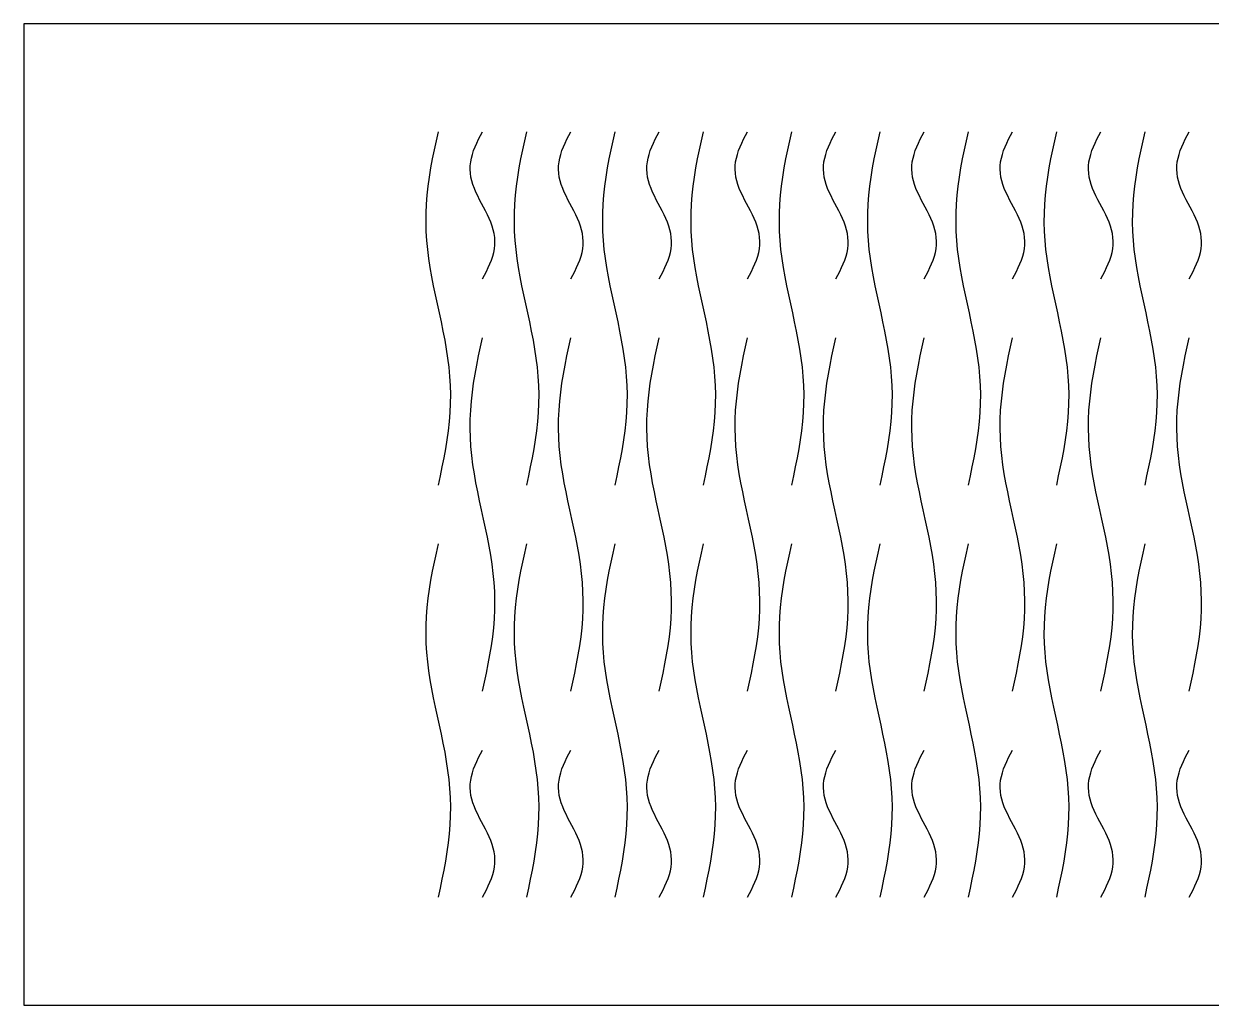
# Model space of a CAD drawing. Header units: millimetres. Extents: x 0 to 120, y 0 to 50.
# Drawn here: x 0 to 60.5, y 0 to 50 of the extents above; entities that cross this region are included whole.
import ezdxf

# ---------------------------------------------------------------- set-up
doc = ezdxf.new("R2010")
doc.units = ezdxf.units.MM
doc.layers.add('CUT', color=1, linetype='Continuous')

msp = doc.modelspace()

# ---------------------------------------------------------------- linework, layer by layer
at = {"layer": 'CUT'}
msp.add_lwpolyline([(120, 0), (120, 50), (0, 50), (0, 0), (120, 0)], close=True, dxfattribs=at)
for points in [[(21.125, 26.5), (21.226, 26.962), (21.325, 27.423), (21.418, 27.885), (21.503, 28.346), (21.579, 28.808), (21.643, 29.269), (21.694, 29.731), (21.73, 30.192), (21.75, 30.654), (21.754, 31.115), (21.742, 31.577), (21.714, 32.038), (21.671, 32.5), (21.613, 32.962), (21.543, 33.423), (21.462, 33.885), (21.372, 34.346), (21.276, 34.808), (21.176, 35.269), (21.074, 35.731), (20.974, 36.192), (20.878, 36.654), (20.788, 37.115), (20.707, 37.577), (20.637, 38.038), (20.579, 38.5), (20.536, 38.962), (20.508, 39.423), (20.496, 39.885), (20.5, 40.346), (20.52, 40.808), (20.556, 41.269), (20.607, 41.731), (20.671, 42.192), (20.747, 42.654), (20.832, 43.115), (20.925, 43.577), (21.024, 44.038), (21.125, 44.5)], [(23.375, 37), (23.476, 37.192), (23.575, 37.385), (23.668, 37.577), (23.753, 37.769), (23.829, 37.962), (23.893, 38.154), (23.944, 38.346), (23.98, 38.538), (24, 38.731), (24.004, 38.923), (23.992, 39.115), (23.964, 39.308), (23.921, 39.5), (23.863, 39.692), (23.793, 39.885), (23.712, 40.077), (23.622, 40.269), (23.526, 40.462), (23.426, 40.654), (23.324, 40.846), (23.224, 41.038), (23.128, 41.231), (23.038, 41.423), (22.957, 41.615), (22.887, 41.808), (22.829, 42), (22.786, 42.192), (22.758, 42.385), (22.746, 42.577), (22.75, 42.769), (22.77, 42.962), (22.806, 43.154), (22.857, 43.346), (22.921, 43.538), (22.997, 43.731), (23.082, 43.923), (23.175, 44.115), (23.274, 44.308), (23.375, 44.5)], [(25.625, 26.5), (25.726, 26.962), (25.825, 27.423), (25.918, 27.885), (26.003, 28.346), (26.079, 28.808), (26.143, 29.269), (26.194, 29.731), (26.23, 30.192), (26.25, 30.654), (26.254, 31.115), (26.242, 31.577), (26.214, 32.038), (26.171, 32.5), (26.113, 32.962), (26.043, 33.423), (25.962, 33.885), (25.872, 34.346), (25.776, 34.808), (25.676, 35.269), (25.574, 35.731), (25.474, 36.192), (25.378, 36.654), (25.288, 37.115), (25.207, 37.577), (25.137, 38.038), (25.079, 38.5), (25.036, 38.962), (25.008, 39.423), (24.996, 39.885), (25, 40.346), (25.02, 40.808), (25.056, 41.269), (25.107, 41.731), (25.171, 42.192), (25.247, 42.654), (25.332, 43.115), (25.425, 43.577), (25.524, 44.038), (25.625, 44.5)], [(27.875, 37), (27.976, 37.192), (28.075, 37.385), (28.168, 37.577), (28.253, 37.769), (28.329, 37.962), (28.393, 38.154), (28.444, 38.346), (28.48, 38.538), (28.5, 38.731), (28.504, 38.923), (28.492, 39.115), (28.464, 39.308), (28.421, 39.5), (28.363, 39.692), (28.293, 39.885), (28.212, 40.077), (28.122, 40.269), (28.026, 40.462), (27.926, 40.654), (27.824, 40.846), (27.724, 41.038), (27.628, 41.231), (27.538, 41.423), (27.457, 41.615), (27.387, 41.808), (27.329, 42), (27.286, 42.192), (27.258, 42.385), (27.246, 42.577), (27.25, 42.769), (27.27, 42.962), (27.306, 43.154), (27.357, 43.346), (27.421, 43.538), (27.497, 43.731), (27.582, 43.923), (27.675, 44.115), (27.774, 44.308), (27.875, 44.5)], [(30.125, 26.5), (30.226, 26.962), (30.325, 27.423), (30.418, 27.885), (30.503, 28.346), (30.579, 28.808), (30.643, 29.269), (30.694, 29.731), (30.73, 30.192), (30.75, 30.654), (30.754, 31.115), (30.742, 31.577), (30.714, 32.038), (30.671, 32.5), (30.613, 32.962), (30.543, 33.423), (30.462, 33.885), (30.372, 34.346), (30.276, 34.808), (30.176, 35.269), (30.074, 35.731), (29.974, 36.192), (29.878, 36.654), (29.788, 37.115), (29.707, 37.577), (29.637, 38.038), (29.579, 38.5), (29.536, 38.962), (29.508, 39.423), (29.496, 39.885), (29.5, 40.346), (29.52, 40.808), (29.556, 41.269), (29.607, 41.731), (29.671, 42.192), (29.747, 42.654), (29.832, 43.115), (29.925, 43.577), (30.024, 44.038), (30.125, 44.5)], [(32.375, 37), (32.476, 37.192), (32.575, 37.385), (32.668, 37.577), (32.753, 37.769), (32.829, 37.962), (32.893, 38.154), (32.944, 38.346), (32.98, 38.538), (33, 38.731), (33.004, 38.923), (32.992, 39.115), (32.964, 39.308), (32.921, 39.5), (32.863, 39.692), (32.793, 39.885), (32.712, 40.077), (32.622, 40.269), (32.526, 40.462), (32.426, 40.654), (32.324, 40.846), (32.224, 41.038), (32.128, 41.231), (32.038, 41.423), (31.957, 41.615), (31.887, 41.808), (31.829, 42), (31.786, 42.192), (31.758, 42.385), (31.746, 42.577), (31.75, 42.769), (31.77, 42.962), (31.806, 43.154), (31.857, 43.346), (31.921, 43.538), (31.997, 43.731), (32.082, 43.923), (32.175, 44.115), (32.274, 44.308), (32.375, 44.5)], [(34.625, 26.5), (34.726, 26.962), (34.825, 27.423), (34.918, 27.885), (35.003, 28.346), (35.079, 28.808), (35.143, 29.269), (35.194, 29.731), (35.23, 30.192), (35.25, 30.654), (35.254, 31.115), (35.242, 31.577), (35.214, 32.038), (35.171, 32.5), (35.113, 32.962), (35.043, 33.423), (34.962, 33.885), (34.872, 34.346), (34.776, 34.808), (34.676, 35.269), (34.574, 35.731), (34.474, 36.192), (34.378, 36.654), (34.288, 37.115), (34.207, 37.577), (34.137, 38.038), (34.079, 38.5), (34.036, 38.962), (34.008, 39.423), (33.996, 39.885), (34, 40.346), (34.02, 40.808), (34.056, 41.269), (34.107, 41.731), (34.171, 42.192), (34.247, 42.654), (34.332, 43.115), (34.425, 43.577), (34.524, 44.038), (34.625, 44.5)], [(36.875, 37), (36.976, 37.192), (37.075, 37.385), (37.168, 37.577), (37.253, 37.769), (37.329, 37.962), (37.393, 38.154), (37.444, 38.346), (37.48, 38.538), (37.5, 38.731), (37.504, 38.923), (37.492, 39.115), (37.464, 39.308), (37.421, 39.5), (37.363, 39.692), (37.293, 39.885), (37.212, 40.077), (37.122, 40.269), (37.026, 40.462), (36.926, 40.654), (36.824, 40.846), (36.724, 41.038), (36.628, 41.231), (36.538, 41.423), (36.457, 41.615), (36.387, 41.808), (36.329, 42), (36.286, 42.192), (36.258, 42.385), (36.246, 42.577), (36.25, 42.769), (36.27, 42.962), (36.306, 43.154), (36.357, 43.346), (36.421, 43.538), (36.497, 43.731), (36.582, 43.923), (36.675, 44.115), (36.774, 44.308), (36.875, 44.5)], [(39.125, 26.5), (39.226, 26.962), (39.325, 27.423), (39.418, 27.885), (39.503, 28.346), (39.579, 28.808), (39.643, 29.269), (39.694, 29.731), (39.73, 30.192), (39.75, 30.654), (39.754, 31.115), (39.742, 31.577), (39.714, 32.038), (39.671, 32.5), (39.613, 32.962), (39.543, 33.423), (39.462, 33.885), (39.372, 34.346), (39.276, 34.808), (39.176, 35.269), (39.074, 35.731), (38.974, 36.192), (38.878, 36.654), (38.788, 37.115), (38.707, 37.577), (38.637, 38.038), (38.579, 38.5), (38.536, 38.962), (38.508, 39.423), (38.496, 39.885), (38.5, 40.346), (38.52, 40.808), (38.556, 41.269), (38.607, 41.731), (38.671, 42.192), (38.747, 42.654), (38.832, 43.115), (38.925, 43.577), (39.024, 44.038), (39.125, 44.5)], [(41.375, 37), (41.476, 37.192), (41.575, 37.385), (41.668, 37.577), (41.753, 37.769), (41.829, 37.962), (41.893, 38.154), (41.944, 38.346), (41.98, 38.538), (42, 38.731), (42.004, 38.923), (41.992, 39.115), (41.964, 39.308), (41.921, 39.5), (41.863, 39.692), (41.793, 39.885), (41.712, 40.077), (41.622, 40.269), (41.526, 40.462), (41.426, 40.654), (41.324, 40.846), (41.224, 41.038), (41.128, 41.231), (41.038, 41.423), (40.957, 41.615), (40.887, 41.808), (40.829, 42), (40.786, 42.192), (40.758, 42.385), (40.746, 42.577), (40.75, 42.769), (40.77, 42.962), (40.806, 43.154), (40.857, 43.346), (40.921, 43.538), (40.997, 43.731), (41.082, 43.923), (41.175, 44.115), (41.274, 44.308), (41.375, 44.5)], [(43.625, 26.5), (43.726, 26.962), (43.825, 27.423), (43.918, 27.885), (44.003, 28.346), (44.079, 28.808), (44.143, 29.269), (44.194, 29.731), (44.23, 30.192), (44.25, 30.654), (44.254, 31.115), (44.242, 31.577), (44.214, 32.038), (44.171, 32.5), (44.113, 32.962), (44.043, 33.423), (43.962, 33.885), (43.872, 34.346), (43.776, 34.808), (43.676, 35.269), (43.574, 35.731), (43.474, 36.192), (43.378, 36.654), (43.288, 37.115), (43.207, 37.577), (43.137, 38.038), (43.079, 38.5), (43.036, 38.962), (43.008, 39.423), (42.996, 39.885), (43, 40.346), (43.02, 40.808), (43.056, 41.269), (43.107, 41.731), (43.171, 42.192), (43.247, 42.654), (43.332, 43.115), (43.425, 43.577), (43.524, 44.038), (43.625, 44.5)], [(45.875, 37), (45.976, 37.192), (46.075, 37.385), (46.168, 37.577), (46.253, 37.769), (46.329, 37.962), (46.393, 38.154), (46.444, 38.346), (46.48, 38.538), (46.5, 38.731), (46.504, 38.923), (46.492, 39.115), (46.464, 39.308), (46.421, 39.5), (46.363, 39.692), (46.293, 39.885), (46.212, 40.077), (46.122, 40.269), (46.026, 40.462), (45.926, 40.654), (45.824, 40.846), (45.724, 41.038), (45.628, 41.231), (45.538, 41.423), (45.457, 41.615), (45.387, 41.808), (45.329, 42), (45.286, 42.192), (45.258, 42.385), (45.246, 42.577), (45.25, 42.769), (45.27, 42.962), (45.306, 43.154), (45.357, 43.346), (45.421, 43.538), (45.497, 43.731), (45.582, 43.923), (45.675, 44.115), (45.774, 44.308), (45.875, 44.5)], [(48.125, 26.5), (48.226, 26.962), (48.325, 27.423), (48.418, 27.885), (48.503, 28.346), (48.579, 28.808), (48.643, 29.269), (48.694, 29.731), (48.73, 30.192), (48.75, 30.654), (48.754, 31.115), (48.742, 31.577), (48.714, 32.038), (48.671, 32.5), (48.613, 32.962), (48.543, 33.423), (48.462, 33.885), (48.372, 34.346), (48.276, 34.808), (48.176, 35.269), (48.074, 35.731), (47.974, 36.192), (47.878, 36.654), (47.788, 37.115), (47.707, 37.577), (47.637, 38.038), (47.579, 38.5), (47.536, 38.962), (47.508, 39.423), (47.496, 39.885), (47.5, 40.346), (47.52, 40.808), (47.556, 41.269), (47.607, 41.731), (47.671, 42.192), (47.747, 42.654), (47.832, 43.115), (47.925, 43.577), (48.024, 44.038), (48.125, 44.5)], [(50.375, 37), (50.476, 37.192), (50.575, 37.385), (50.668, 37.577), (50.753, 37.769), (50.829, 37.962), (50.893, 38.154), (50.944, 38.346), (50.98, 38.538), (51, 38.731), (51.004, 38.923), (50.992, 39.115), (50.964, 39.308), (50.921, 39.5), (50.863, 39.692), (50.793, 39.885), (50.712, 40.077), (50.622, 40.269), (50.526, 40.462), (50.426, 40.654), (50.324, 40.846), (50.224, 41.038), (50.128, 41.231), (50.038, 41.423), (49.957, 41.615), (49.887, 41.808), (49.829, 42), (49.786, 42.192), (49.758, 42.385), (49.746, 42.577), (49.75, 42.769), (49.77, 42.962), (49.806, 43.154), (49.857, 43.346), (49.921, 43.538), (49.997, 43.731), (50.082, 43.923), (50.175, 44.115), (50.274, 44.308), (50.375, 44.5)], [(52.625, 26.5), (52.726, 26.962), (52.825, 27.423), (52.918, 27.885), (53.003, 28.346), (53.079, 28.808), (53.143, 29.269), (53.194, 29.731), (53.23, 30.192), (53.25, 30.654), (53.254, 31.115), (53.242, 31.577), (53.214, 32.038), (53.171, 32.5), (53.113, 32.962), (53.043, 33.423), (52.962, 33.885), (52.872, 34.346), (52.776, 34.808), (52.676, 35.269), (52.574, 35.731), (52.474, 36.192), (52.378, 36.654), (52.288, 37.115), (52.207, 37.577), (52.137, 38.038), (52.079, 38.5), (52.036, 38.962), (52.008, 39.423), (51.996, 39.885), (52, 40.346), (52.02, 40.808), (52.056, 41.269), (52.107, 41.731), (52.171, 42.192), (52.247, 42.654), (52.332, 43.115), (52.425, 43.577), (52.524, 44.038), (52.625, 44.5)], [(54.875, 37), (54.976, 37.192), (55.075, 37.385), (55.168, 37.577), (55.253, 37.769), (55.329, 37.962), (55.393, 38.154), (55.444, 38.346), (55.48, 38.538), (55.5, 38.731), (55.504, 38.923), (55.492, 39.115), (55.464, 39.308), (55.421, 39.5), (55.363, 39.692), (55.293, 39.885), (55.212, 40.077), (55.122, 40.269), (55.026, 40.462), (54.926, 40.654), (54.824, 40.846), (54.724, 41.038), (54.628, 41.231), (54.538, 41.423), (54.457, 41.615), (54.387, 41.808), (54.329, 42), (54.286, 42.192), (54.258, 42.385), (54.246, 42.577), (54.25, 42.769), (54.27, 42.962), (54.306, 43.154), (54.357, 43.346), (54.421, 43.538), (54.497, 43.731), (54.582, 43.923), (54.675, 44.115), (54.774, 44.308), (54.875, 44.5)], [(57.125, 26.5), (57.226, 26.962), (57.325, 27.423), (57.418, 27.885), (57.503, 28.346), (57.579, 28.808), (57.643, 29.269), (57.694, 29.731), (57.73, 30.192), (57.75, 30.654), (57.754, 31.115), (57.742, 31.577), (57.714, 32.038), (57.671, 32.5), (57.613, 32.962), (57.543, 33.423), (57.462, 33.885), (57.372, 34.346), (57.276, 34.808), (57.176, 35.269), (57.074, 35.731), (56.974, 36.192), (56.878, 36.654), (56.788, 37.115), (56.707, 37.577), (56.637, 38.038), (56.579, 38.5), (56.536, 38.962), (56.508, 39.423), (56.496, 39.885), (56.5, 40.346), (56.52, 40.808), (56.556, 41.269), (56.607, 41.731), (56.671, 42.192), (56.747, 42.654), (56.832, 43.115), (56.925, 43.577), (57.024, 44.038), (57.125, 44.5)], [(59.375, 37), (59.476, 37.192), (59.575, 37.385), (59.668, 37.577), (59.753, 37.769), (59.829, 37.962), (59.893, 38.154), (59.944, 38.346), (59.98, 38.538), (60, 38.731), (60.004, 38.923), (59.992, 39.115), (59.964, 39.308), (59.921, 39.5), (59.863, 39.692), (59.793, 39.885), (59.712, 40.077), (59.622, 40.269), (59.526, 40.462), (59.426, 40.654), (59.324, 40.846), (59.224, 41.038), (59.128, 41.231), (59.038, 41.423), (58.957, 41.615), (58.887, 41.808), (58.829, 42), (58.786, 42.192), (58.758, 42.385), (58.746, 42.577), (58.75, 42.769), (58.77, 42.962), (58.806, 43.154), (58.857, 43.346), (58.921, 43.538), (58.997, 43.731), (59.082, 43.923), (59.175, 44.115), (59.274, 44.308), (59.375, 44.5)], [(23.375, 16), (23.476, 16.462), (23.575, 16.923), (23.668, 17.385), (23.753, 17.846), (23.829, 18.308), (23.893, 18.769), (23.944, 19.231), (23.98, 19.692), (24, 20.154), (24.004, 20.615), (23.992, 21.077), (23.964, 21.538), (23.921, 22), (23.863, 22.462), (23.793, 22.923), (23.712, 23.385), (23.622, 23.846), (23.526, 24.308), (23.426, 24.769), (23.324, 25.231), (23.224, 25.692), (23.128, 26.154), (23.038, 26.615), (22.957, 27.077), (22.887, 27.538), (22.829, 28), (22.786, 28.462), (22.758, 28.923), (22.746, 29.385), (22.75, 29.846), (22.77, 30.308), (22.806, 30.769), (22.857, 31.231), (22.921, 31.692), (22.997, 32.154), (23.082, 32.615), (23.175, 33.077), (23.274, 33.538), (23.375, 34)], [(27.875, 16), (27.976, 16.462), (28.075, 16.923), (28.168, 17.385), (28.253, 17.846), (28.329, 18.308), (28.393, 18.769), (28.444, 19.231), (28.48, 19.692), (28.5, 20.154), (28.504, 20.615), (28.492, 21.077), (28.464, 21.538), (28.421, 22), (28.363, 22.462), (28.293, 22.923), (28.212, 23.385), (28.122, 23.846), (28.026, 24.308), (27.926, 24.769), (27.824, 25.231), (27.724, 25.692), (27.628, 26.154), (27.538, 26.615), (27.457, 27.077), (27.387, 27.538), (27.329, 28), (27.286, 28.462), (27.258, 28.923), (27.246, 29.385), (27.25, 29.846), (27.27, 30.308), (27.306, 30.769), (27.357, 31.231), (27.421, 31.692), (27.497, 32.154), (27.582, 32.615), (27.675, 33.077), (27.774, 33.538), (27.875, 34)], [(32.375, 16), (32.476, 16.462), (32.575, 16.923), (32.668, 17.385), (32.753, 17.846), (32.829, 18.308), (32.893, 18.769), (32.944, 19.231), (32.98, 19.692), (33, 20.154), (33.004, 20.615), (32.992, 21.077), (32.964, 21.538), (32.921, 22), (32.863, 22.462), (32.793, 22.923), (32.712, 23.385), (32.622, 23.846), (32.526, 24.308), (32.426, 24.769), (32.324, 25.231), (32.224, 25.692), (32.128, 26.154), (32.038, 26.615), (31.957, 27.077), (31.887, 27.538), (31.829, 28), (31.786, 28.462), (31.758, 28.923), (31.746, 29.385), (31.75, 29.846), (31.77, 30.308), (31.806, 30.769), (31.857, 31.231), (31.921, 31.692), (31.997, 32.154), (32.082, 32.615), (32.175, 33.077), (32.274, 33.538), (32.375, 34)], [(36.875, 16), (36.976, 16.462), (37.075, 16.923), (37.168, 17.385), (37.253, 17.846), (37.329, 18.308), (37.393, 18.769), (37.444, 19.231), (37.48, 19.692), (37.5, 20.154), (37.504, 20.615), (37.492, 21.077), (37.464, 21.538), (37.421, 22), (37.363, 22.462), (37.293, 22.923), (37.212, 23.385), (37.122, 23.846), (37.026, 24.308), (36.926, 24.769), (36.824, 25.231), (36.724, 25.692), (36.628, 26.154), (36.538, 26.615), (36.457, 27.077), (36.387, 27.538), (36.329, 28), (36.286, 28.462), (36.258, 28.923), (36.246, 29.385), (36.25, 29.846), (36.27, 30.308), (36.306, 30.769), (36.357, 31.231), (36.421, 31.692), (36.497, 32.154), (36.582, 32.615), (36.675, 33.077), (36.774, 33.538), (36.875, 34)], [(41.375, 16), (41.476, 16.462), (41.575, 16.923), (41.668, 17.385), (41.753, 17.846), (41.829, 18.308), (41.893, 18.769), (41.944, 19.231), (41.98, 19.692), (42, 20.154), (42.004, 20.615), (41.992, 21.077), (41.964, 21.538), (41.921, 22), (41.863, 22.462), (41.793, 22.923), (41.712, 23.385), (41.622, 23.846), (41.526, 24.308), (41.426, 24.769), (41.324, 25.231), (41.224, 25.692), (41.128, 26.154), (41.038, 26.615), (40.957, 27.077), (40.887, 27.538), (40.829, 28), (40.786, 28.462), (40.758, 28.923), (40.746, 29.385), (40.75, 29.846), (40.77, 30.308), (40.806, 30.769), (40.857, 31.231), (40.921, 31.692), (40.997, 32.154), (41.082, 32.615), (41.175, 33.077), (41.274, 33.538), (41.375, 34)], [(45.875, 16), (45.976, 16.462), (46.075, 16.923), (46.168, 17.385), (46.253, 17.846), (46.329, 18.308), (46.393, 18.769), (46.444, 19.231), (46.48, 19.692), (46.5, 20.154), (46.504, 20.615), (46.492, 21.077), (46.464, 21.538), (46.421, 22), (46.363, 22.462), (46.293, 22.923), (46.212, 23.385), (46.122, 23.846), (46.026, 24.308), (45.926, 24.769), (45.824, 25.231), (45.724, 25.692), (45.628, 26.154), (45.538, 26.615), (45.457, 27.077), (45.387, 27.538), (45.329, 28), (45.286, 28.462), (45.258, 28.923), (45.246, 29.385), (45.25, 29.846), (45.27, 30.308), (45.306, 30.769), (45.357, 31.231), (45.421, 31.692), (45.497, 32.154), (45.582, 32.615), (45.675, 33.077), (45.774, 33.538), (45.875, 34)], [(50.375, 16), (50.476, 16.462), (50.575, 16.923), (50.668, 17.385), (50.753, 17.846), (50.829, 18.308), (50.893, 18.769), (50.944, 19.231), (50.98, 19.692), (51, 20.154), (51.004, 20.615), (50.992, 21.077), (50.964, 21.538), (50.921, 22), (50.863, 22.462), (50.793, 22.923), (50.712, 23.385), (50.622, 23.846), (50.526, 24.308), (50.426, 24.769), (50.324, 25.231), (50.224, 25.692), (50.128, 26.154), (50.038, 26.615), (49.957, 27.077), (49.887, 27.538), (49.829, 28), (49.786, 28.462), (49.758, 28.923), (49.746, 29.385), (49.75, 29.846), (49.77, 30.308), (49.806, 30.769), (49.857, 31.231), (49.921, 31.692), (49.997, 32.154), (50.082, 32.615), (50.175, 33.077), (50.274, 33.538), (50.375, 34)], [(54.875, 16), (54.976, 16.462), (55.075, 16.923), (55.168, 17.385), (55.253, 17.846), (55.329, 18.308), (55.393, 18.769), (55.444, 19.231), (55.48, 19.692), (55.5, 20.154), (55.504, 20.615), (55.492, 21.077), (55.464, 21.538), (55.421, 22), (55.363, 22.462), (55.293, 22.923), (55.212, 23.385), (55.122, 23.846), (55.026, 24.308), (54.926, 24.769), (54.824, 25.231), (54.724, 25.692), (54.628, 26.154), (54.538, 26.615), (54.457, 27.077), (54.387, 27.538), (54.329, 28), (54.286, 28.462), (54.258, 28.923), (54.246, 29.385), (54.25, 29.846), (54.27, 30.308), (54.306, 30.769), (54.357, 31.231), (54.421, 31.692), (54.497, 32.154), (54.582, 32.615), (54.675, 33.077), (54.774, 33.538), (54.875, 34)], [(59.375, 16), (59.476, 16.462), (59.575, 16.923), (59.668, 17.385), (59.753, 17.846), (59.829, 18.308), (59.893, 18.769), (59.944, 19.231), (59.98, 19.692), (60, 20.154), (60.004, 20.615), (59.992, 21.077), (59.964, 21.538), (59.921, 22), (59.863, 22.462), (59.793, 22.923), (59.712, 23.385), (59.622, 23.846), (59.526, 24.308), (59.426, 24.769), (59.324, 25.231), (59.224, 25.692), (59.128, 26.154), (59.038, 26.615), (58.957, 27.077), (58.887, 27.538), (58.829, 28), (58.786, 28.462), (58.758, 28.923), (58.746, 29.385), (58.75, 29.846), (58.77, 30.308), (58.806, 30.769), (58.857, 31.231), (58.921, 31.692), (58.997, 32.154), (59.082, 32.615), (59.175, 33.077), (59.274, 33.538), (59.375, 34)], [(21.125, 5.5), (21.226, 5.962), (21.325, 6.423), (21.418, 6.885), (21.503, 7.346), (21.579, 7.808), (21.643, 8.269), (21.694, 8.731), (21.73, 9.192), (21.75, 9.654), (21.754, 10.115), (21.742, 10.577), (21.714, 11.038), (21.671, 11.5), (21.613, 11.962), (21.543, 12.423), (21.462, 12.885), (21.372, 13.346), (21.276, 13.808), (21.176, 14.269), (21.074, 14.731), (20.974, 15.192), (20.878, 15.654), (20.788, 16.115), (20.707, 16.577), (20.637, 17.038), (20.579, 17.5), (20.536, 17.962), (20.508, 18.423), (20.496, 18.885), (20.5, 19.346), (20.52, 19.808), (20.556, 20.269), (20.607, 20.731), (20.671, 21.192), (20.747, 21.654), (20.832, 22.115), (20.925, 22.577), (21.024, 23.038), (21.125, 23.5)], [(25.625, 5.5), (25.726, 5.962), (25.825, 6.423), (25.918, 6.885), (26.003, 7.346), (26.079, 7.808), (26.143, 8.269), (26.194, 8.731), (26.23, 9.192), (26.25, 9.654), (26.254, 10.115), (26.242, 10.577), (26.214, 11.038), (26.171, 11.5), (26.113, 11.962), (26.043, 12.423), (25.962, 12.885), (25.872, 13.346), (25.776, 13.808), (25.676, 14.269), (25.574, 14.731), (25.474, 15.192), (25.378, 15.654), (25.288, 16.115), (25.207, 16.577), (25.137, 17.038), (25.079, 17.5), (25.036, 17.962), (25.008, 18.423), (24.996, 18.885), (25, 19.346), (25.02, 19.808), (25.056, 20.269), (25.107, 20.731), (25.171, 21.192), (25.247, 21.654), (25.332, 22.115), (25.425, 22.577), (25.524, 23.038), (25.625, 23.5)], [(30.125, 5.5), (30.226, 5.962), (30.325, 6.423), (30.418, 6.885), (30.503, 7.346), (30.579, 7.808), (30.643, 8.269), (30.694, 8.731), (30.73, 9.192), (30.75, 9.654), (30.754, 10.115), (30.742, 10.577), (30.714, 11.038), (30.671, 11.5), (30.613, 11.962), (30.543, 12.423), (30.462, 12.885), (30.372, 13.346), (30.276, 13.808), (30.176, 14.269), (30.074, 14.731), (29.974, 15.192), (29.878, 15.654), (29.788, 16.115), (29.707, 16.577), (29.637, 17.038), (29.579, 17.5), (29.536, 17.962), (29.508, 18.423), (29.496, 18.885), (29.5, 19.346), (29.52, 19.808), (29.556, 20.269), (29.607, 20.731), (29.671, 21.192), (29.747, 21.654), (29.832, 22.115), (29.925, 22.577), (30.024, 23.038), (30.125, 23.5)], [(34.625, 5.5), (34.726, 5.962), (34.825, 6.423), (34.918, 6.885), (35.003, 7.346), (35.079, 7.808), (35.143, 8.269), (35.194, 8.731), (35.23, 9.192), (35.25, 9.654), (35.254, 10.115), (35.242, 10.577), (35.214, 11.038), (35.171, 11.5), (35.113, 11.962), (35.043, 12.423), (34.962, 12.885), (34.872, 13.346), (34.776, 13.808), (34.676, 14.269), (34.574, 14.731), (34.474, 15.192), (34.378, 15.654), (34.288, 16.115), (34.207, 16.577), (34.137, 17.038), (34.079, 17.5), (34.036, 17.962), (34.008, 18.423), (33.996, 18.885), (34, 19.346), (34.02, 19.808), (34.056, 20.269), (34.107, 20.731), (34.171, 21.192), (34.247, 21.654), (34.332, 22.115), (34.425, 22.577), (34.524, 23.038), (34.625, 23.5)], [(39.125, 5.5), (39.226, 5.962), (39.325, 6.423), (39.418, 6.885), (39.503, 7.346), (39.579, 7.808), (39.643, 8.269), (39.694, 8.731), (39.73, 9.192), (39.75, 9.654), (39.754, 10.115), (39.742, 10.577), (39.714, 11.038), (39.671, 11.5), (39.613, 11.962), (39.543, 12.423), (39.462, 12.885), (39.372, 13.346), (39.276, 13.808), (39.176, 14.269), (39.074, 14.731), (38.974, 15.192), (38.878, 15.654), (38.788, 16.115), (38.707, 16.577), (38.637, 17.038), (38.579, 17.5), (38.536, 17.962), (38.508, 18.423), (38.496, 18.885), (38.5, 19.346), (38.52, 19.808), (38.556, 20.269), (38.607, 20.731), (38.671, 21.192), (38.747, 21.654), (38.832, 22.115), (38.925, 22.577), (39.024, 23.038), (39.125, 23.5)], [(43.625, 5.5), (43.726, 5.962), (43.825, 6.423), (43.918, 6.885), (44.003, 7.346), (44.079, 7.808), (44.143, 8.269), (44.194, 8.731), (44.23, 9.192), (44.25, 9.654), (44.254, 10.115), (44.242, 10.577), (44.214, 11.038), (44.171, 11.5), (44.113, 11.962), (44.043, 12.423), (43.962, 12.885), (43.872, 13.346), (43.776, 13.808), (43.676, 14.269), (43.574, 14.731), (43.474, 15.192), (43.378, 15.654), (43.288, 16.115), (43.207, 16.577), (43.137, 17.038), (43.079, 17.5), (43.036, 17.962), (43.008, 18.423), (42.996, 18.885), (43, 19.346), (43.02, 19.808), (43.056, 20.269), (43.107, 20.731), (43.171, 21.192), (43.247, 21.654), (43.332, 22.115), (43.425, 22.577), (43.524, 23.038), (43.625, 23.5)], [(48.125, 5.5), (48.226, 5.962), (48.325, 6.423), (48.418, 6.885), (48.503, 7.346), (48.579, 7.808), (48.643, 8.269), (48.694, 8.731), (48.73, 9.192), (48.75, 9.654), (48.754, 10.115), (48.742, 10.577), (48.714, 11.038), (48.671, 11.5), (48.613, 11.962), (48.543, 12.423), (48.462, 12.885), (48.372, 13.346), (48.276, 13.808), (48.176, 14.269), (48.074, 14.731), (47.974, 15.192), (47.878, 15.654), (47.788, 16.115), (47.707, 16.577), (47.637, 17.038), (47.579, 17.5), (47.536, 17.962), (47.508, 18.423), (47.496, 18.885), (47.5, 19.346), (47.52, 19.808), (47.556, 20.269), (47.607, 20.731), (47.671, 21.192), (47.747, 21.654), (47.832, 22.115), (47.925, 22.577), (48.024, 23.038), (48.125, 23.5)], [(52.625, 5.5), (52.726, 5.962), (52.825, 6.423), (52.918, 6.885), (53.003, 7.346), (53.079, 7.808), (53.143, 8.269), (53.194, 8.731), (53.23, 9.192), (53.25, 9.654), (53.254, 10.115), (53.242, 10.577), (53.214, 11.038), (53.171, 11.5), (53.113, 11.962), (53.043, 12.423), (52.962, 12.885), (52.872, 13.346), (52.776, 13.808), (52.676, 14.269), (52.574, 14.731), (52.474, 15.192), (52.378, 15.654), (52.288, 16.115), (52.207, 16.577), (52.137, 17.038), (52.079, 17.5), (52.036, 17.962), (52.008, 18.423), (51.996, 18.885), (52, 19.346), (52.02, 19.808), (52.056, 20.269), (52.107, 20.731), (52.171, 21.192), (52.247, 21.654), (52.332, 22.115), (52.425, 22.577), (52.524, 23.038), (52.625, 23.5)], [(57.125, 5.5), (57.226, 5.962), (57.325, 6.423), (57.418, 6.885), (57.503, 7.346), (57.579, 7.808), (57.643, 8.269), (57.694, 8.731), (57.73, 9.192), (57.75, 9.654), (57.754, 10.115), (57.742, 10.577), (57.714, 11.038), (57.671, 11.5), (57.613, 11.962), (57.543, 12.423), (57.462, 12.885), (57.372, 13.346), (57.276, 13.808), (57.176, 14.269), (57.074, 14.731), (56.974, 15.192), (56.878, 15.654), (56.788, 16.115), (56.707, 16.577), (56.637, 17.038), (56.579, 17.5), (56.536, 17.962), (56.508, 18.423), (56.496, 18.885), (56.5, 19.346), (56.52, 19.808), (56.556, 20.269), (56.607, 20.731), (56.671, 21.192), (56.747, 21.654), (56.832, 22.115), (56.925, 22.577), (57.024, 23.038), (57.125, 23.5)], [(23.375, 5.5), (23.476, 5.692), (23.575, 5.885), (23.668, 6.077), (23.753, 6.269), (23.829, 6.462), (23.893, 6.654), (23.944, 6.846), (23.98, 7.038), (24, 7.231), (24.004, 7.423), (23.992, 7.615), (23.964, 7.808), (23.921, 8), (23.863, 8.192), (23.793, 8.385), (23.712, 8.577), (23.622, 8.769), (23.526, 8.962), (23.426, 9.154), (23.324, 9.346), (23.224, 9.538), (23.128, 9.731), (23.038, 9.923), (22.957, 10.115), (22.887, 10.308), (22.829, 10.5), (22.786, 10.692), (22.758, 10.885), (22.746, 11.077), (22.75, 11.269), (22.77, 11.462), (22.806, 11.654), (22.857, 11.846), (22.921, 12.038), (22.997, 12.231), (23.082, 12.423), (23.175, 12.615), (23.274, 12.808), (23.375, 13)], [(27.875, 5.5), (27.976, 5.692), (28.075, 5.885), (28.168, 6.077), (28.253, 6.269), (28.329, 6.462), (28.393, 6.654), (28.444, 6.846), (28.48, 7.038), (28.5, 7.231), (28.504, 7.423), (28.492, 7.615), (28.464, 7.808), (28.421, 8), (28.363, 8.192), (28.293, 8.385), (28.212, 8.577), (28.122, 8.769), (28.026, 8.962), (27.926, 9.154), (27.824, 9.346), (27.724, 9.538), (27.628, 9.731), (27.538, 9.923), (27.457, 10.115), (27.387, 10.308), (27.329, 10.5), (27.286, 10.692), (27.258, 10.885), (27.246, 11.077), (27.25, 11.269), (27.27, 11.462), (27.306, 11.654), (27.357, 11.846), (27.421, 12.038), (27.497, 12.231), (27.582, 12.423), (27.675, 12.615), (27.774, 12.808), (27.875, 13)], [(32.375, 5.5), (32.476, 5.692), (32.575, 5.885), (32.668, 6.077), (32.753, 6.269), (32.829, 6.462), (32.893, 6.654), (32.944, 6.846), (32.98, 7.038), (33, 7.231), (33.004, 7.423), (32.992, 7.615), (32.964, 7.808), (32.921, 8), (32.863, 8.192), (32.793, 8.385), (32.712, 8.577), (32.622, 8.769), (32.526, 8.962), (32.426, 9.154), (32.324, 9.346), (32.224, 9.538), (32.128, 9.731), (32.038, 9.923), (31.957, 10.115), (31.887, 10.308), (31.829, 10.5), (31.786, 10.692), (31.758, 10.885), (31.746, 11.077), (31.75, 11.269), (31.77, 11.462), (31.806, 11.654), (31.857, 11.846), (31.921, 12.038), (31.997, 12.231), (32.082, 12.423), (32.175, 12.615), (32.274, 12.808), (32.375, 13)], [(36.875, 5.5), (36.976, 5.692), (37.075, 5.885), (37.168, 6.077), (37.253, 6.269), (37.329, 6.462), (37.393, 6.654), (37.444, 6.846), (37.48, 7.038), (37.5, 7.231), (37.504, 7.423), (37.492, 7.615), (37.464, 7.808), (37.421, 8), (37.363, 8.192), (37.293, 8.385), (37.212, 8.577), (37.122, 8.769), (37.026, 8.962), (36.926, 9.154), (36.824, 9.346), (36.724, 9.538), (36.628, 9.731), (36.538, 9.923), (36.457, 10.115), (36.387, 10.308), (36.329, 10.5), (36.286, 10.692), (36.258, 10.885), (36.246, 11.077), (36.25, 11.269), (36.27, 11.462), (36.306, 11.654), (36.357, 11.846), (36.421, 12.038), (36.497, 12.231), (36.582, 12.423), (36.675, 12.615), (36.774, 12.808), (36.875, 13)], [(41.375, 5.5), (41.476, 5.692), (41.575, 5.885), (41.668, 6.077), (41.753, 6.269), (41.829, 6.462), (41.893, 6.654), (41.944, 6.846), (41.98, 7.038), (42, 7.231), (42.004, 7.423), (41.992, 7.615), (41.964, 7.808), (41.921, 8), (41.863, 8.192), (41.793, 8.385), (41.712, 8.577), (41.622, 8.769), (41.526, 8.962), (41.426, 9.154), (41.324, 9.346), (41.224, 9.538), (41.128, 9.731), (41.038, 9.923), (40.957, 10.115), (40.887, 10.308), (40.829, 10.5), (40.786, 10.692), (40.758, 10.885), (40.746, 11.077), (40.75, 11.269), (40.77, 11.462), (40.806, 11.654), (40.857, 11.846), (40.921, 12.038), (40.997, 12.231), (41.082, 12.423), (41.175, 12.615), (41.274, 12.808), (41.375, 13)], [(45.875, 5.5), (45.976, 5.692), (46.075, 5.885), (46.168, 6.077), (46.253, 6.269), (46.329, 6.462), (46.393, 6.654), (46.444, 6.846), (46.48, 7.038), (46.5, 7.231), (46.504, 7.423), (46.492, 7.615), (46.464, 7.808), (46.421, 8), (46.363, 8.192), (46.293, 8.385), (46.212, 8.577), (46.122, 8.769), (46.026, 8.962), (45.926, 9.154), (45.824, 9.346), (45.724, 9.538), (45.628, 9.731), (45.538, 9.923), (45.457, 10.115), (45.387, 10.308), (45.329, 10.5), (45.286, 10.692), (45.258, 10.885), (45.246, 11.077), (45.25, 11.269), (45.27, 11.462), (45.306, 11.654), (45.357, 11.846), (45.421, 12.038), (45.497, 12.231), (45.582, 12.423), (45.675, 12.615), (45.774, 12.808), (45.875, 13)], [(50.375, 5.5), (50.476, 5.692), (50.575, 5.885), (50.668, 6.077), (50.753, 6.269), (50.829, 6.462), (50.893, 6.654), (50.944, 6.846), (50.98, 7.038), (51, 7.231), (51.004, 7.423), (50.992, 7.615), (50.964, 7.808), (50.921, 8), (50.863, 8.192), (50.793, 8.385), (50.712, 8.577), (50.622, 8.769), (50.526, 8.962), (50.426, 9.154), (50.324, 9.346), (50.224, 9.538), (50.128, 9.731), (50.038, 9.923), (49.957, 10.115), (49.887, 10.308), (49.829, 10.5), (49.786, 10.692), (49.758, 10.885), (49.746, 11.077), (49.75, 11.269), (49.77, 11.462), (49.806, 11.654), (49.857, 11.846), (49.921, 12.038), (49.997, 12.231), (50.082, 12.423), (50.175, 12.615), (50.274, 12.808), (50.375, 13)], [(54.875, 5.5), (54.976, 5.692), (55.075, 5.885), (55.168, 6.077), (55.253, 6.269), (55.329, 6.462), (55.393, 6.654), (55.444, 6.846), (55.48, 7.038), (55.5, 7.231), (55.504, 7.423), (55.492, 7.615), (55.464, 7.808), (55.421, 8), (55.363, 8.192), (55.293, 8.385), (55.212, 8.577), (55.122, 8.769), (55.026, 8.962), (54.926, 9.154), (54.824, 9.346), (54.724, 9.538), (54.628, 9.731), (54.538, 9.923), (54.457, 10.115), (54.387, 10.308), (54.329, 10.5), (54.286, 10.692), (54.258, 10.885), (54.246, 11.077), (54.25, 11.269), (54.27, 11.462), (54.306, 11.654), (54.357, 11.846), (54.421, 12.038), (54.497, 12.231), (54.582, 12.423), (54.675, 12.615), (54.774, 12.808), (54.875, 13)], [(59.375, 5.5), (59.476, 5.692), (59.575, 5.885), (59.668, 6.077), (59.753, 6.269), (59.829, 6.462), (59.893, 6.654), (59.944, 6.846), (59.98, 7.038), (60, 7.231), (60.004, 7.423), (59.992, 7.615), (59.964, 7.808), (59.921, 8), (59.863, 8.192), (59.793, 8.385), (59.712, 8.577), (59.622, 8.769), (59.526, 8.962), (59.426, 9.154), (59.324, 9.346), (59.224, 9.538), (59.128, 9.731), (59.038, 9.923), (58.957, 10.115), (58.887, 10.308), (58.829, 10.5), (58.786, 10.692), (58.758, 10.885), (58.746, 11.077), (58.75, 11.269), (58.77, 11.462), (58.806, 11.654), (58.857, 11.846), (58.921, 12.038), (58.997, 12.231), (59.082, 12.423), (59.175, 12.615), (59.274, 12.808), (59.375, 13)]]:
    msp.add_lwpolyline(points, dxfattribs=at)

doc.saveas('drawing.dxf')
